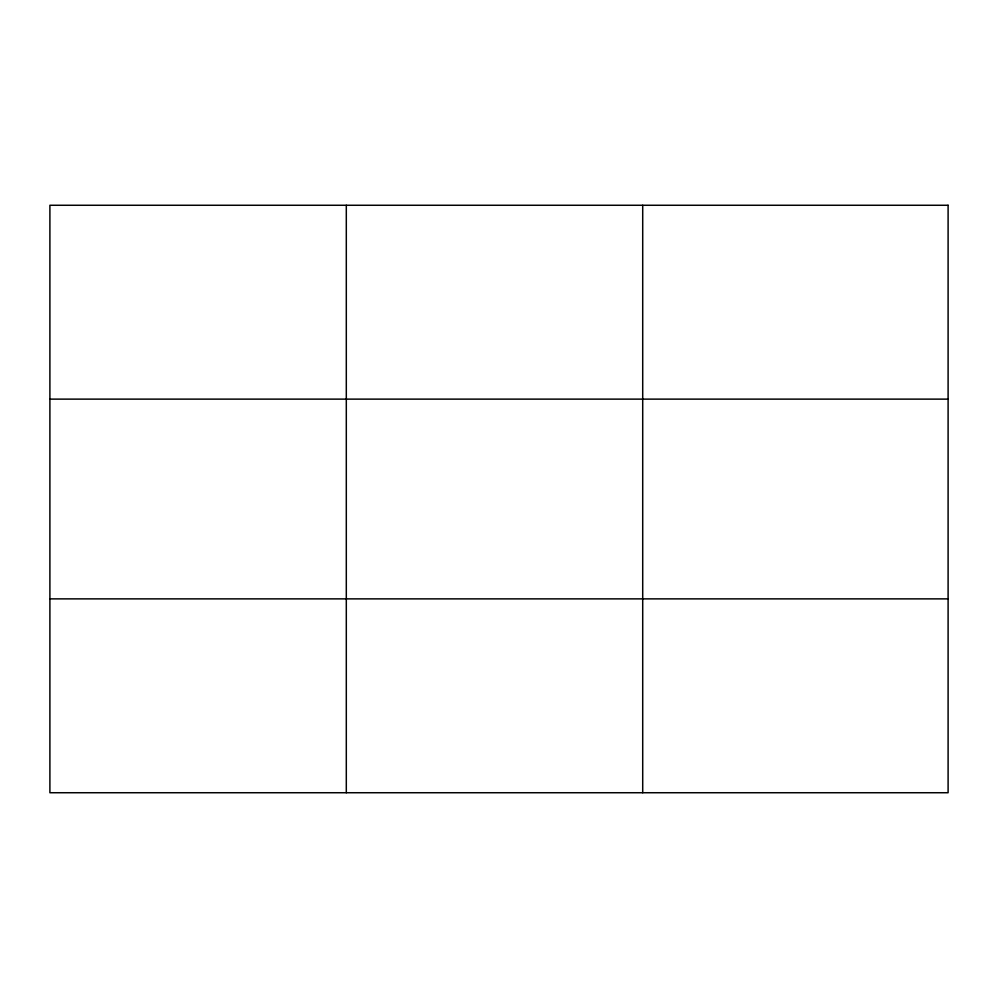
<?xml version="1.0" encoding="UTF-8"?>
<svg xmlns="http://www.w3.org/2000/svg" width="998" height="998" viewBox="0 0 998 998"><rect width="100%" height="100%" fill="white"/><g stroke="black" fill="none" stroke-linecap="round" stroke-linejoin="round"><path stroke-width="1.5" d="M346.306 205.264L346.306 792.736M642.712 205.264L642.712 792.736M49.9 399.125L948.1 399.125M49.9 598.875L948.1 598.875M948.1 205.264L948.1 792.736L49.9 792.736L49.9 205.264L948.1 205.264"/></g></svg>
